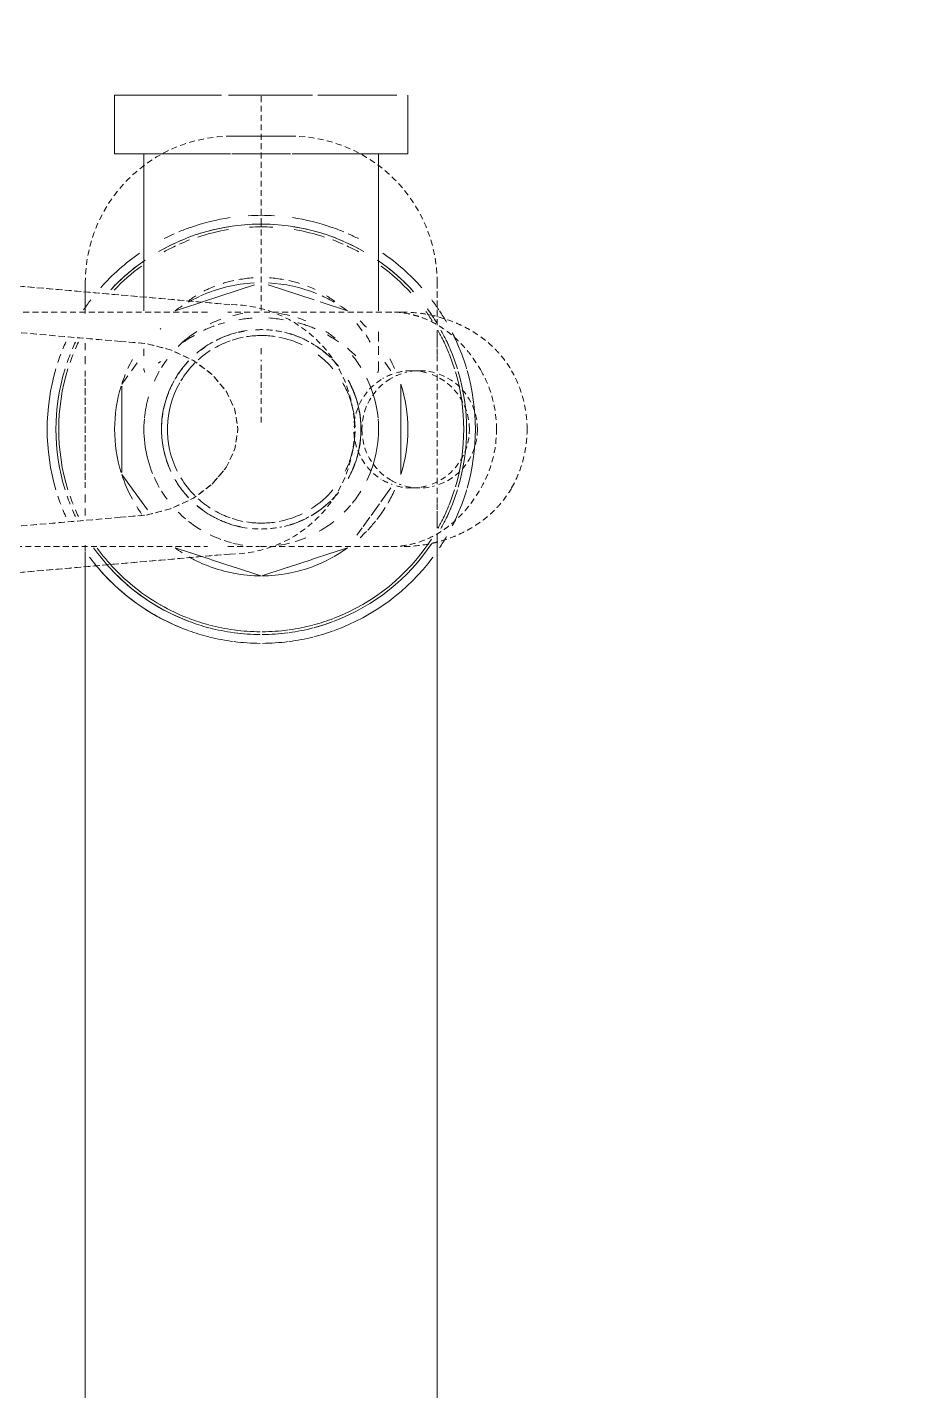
# Model space of a CAD drawing. Header units: millimetres. Extents: x -12447 to 83753, y -46415 to 46712.
# Drawn here: x 7562.1 to 7714.3, y 16303.5 to 16536.1 of the extents above; entities that cross this region are included whole.
import ezdxf
from ezdxf.xclip import XClip

# ---------------------------------------------------------------- set-up
doc = ezdxf.new("R2010")
doc.units = ezdxf.units.MM
doc.header["$XCLIPFRAME"] = 2
doc.linetypes.add('200_ШТРИХ_ш1п0_6_', pattern=[1.6, 1, -0.6])
doc.layers.add('1_Сущ. кусты', color=7, linetype='Continuous')
doc.layers.add('Сантехника', color=7, linetype='Continuous', lineweight=18)

# ---------------------------------------------------------------- blocks, each defined once
blk = doc.blocks.new('ADSK_Умывальник с 3 смесителемями - Умывальник 3-6206144-План полов 1-го этажа')
at = {"layer": 'Сантехника', "color": 253, "linetype": '200_ШТРИХ_ш1п0_6_', "true_color": 0xa3a3a3}
for p, q in [((23.44, -150), (476.56, -150)), ((523.44, -150), (525, -150)), ((550, -175), (550, -185)), ((482.22, -210), (17.78, -210)), ((525, -210), (517.78, -210))]:
    blk.add_line(p, q, dxfattribs=at)
at = {"layer": 'Сантехника', "linetype": '200_ШТРИХ_ш1п0_6_'}
for p, q in [((476.56, -150), (23.44, -150)), ((525, -150), (523.44, -150)), ((550, -185), (550, -175)), ((17.78, -210), (482.22, -210)), ((517.78, -210), (525, -210))]:
    blk.add_line(p, q, dxfattribs=at)
at = {"layer": 'Сантехника', "color": 9, "linetype": '200_ШТРИХ_ш1п0_6_', "true_color": 0xc7c7c7}
for p, q in [((476.56, -150), (480.25, -150)), ((485.33, -150), (486.51, -150)), ((487.51, -150), (488.86, -150)), ((490, -150), (510, -150)), ((511.14, -150), (512.49, -150)), ((513.49, -150), (514.67, -150)), ((519.75, -150), (523.44, -150)), ((535, -180), (557, -180)), ((484.98, -210), (483.15, -210)), ((487.28, -210), (485.04, -210)), ((490, -210), (487.4, -210)), ((509.34, -210), (490.67, -210)), ((512.6, -210), (510, -210)), ((514.96, -210), (512.72, -210)), ((516.85, -210), (515.02, -210))]:
    blk.add_line(p, q, dxfattribs=at)
at = {"layer": 'Сантехника', "color": 251, "linetype": '200_ШТРИХ_ш1п0_6_', "true_color": 0x666666}
for p, q in [((480.25, -150), (476.56, -150)), ((486.51, -150), (485.33, -150)), ((488.86, -150), (487.51, -150)), ((510, -150), (490, -150)), ((512.49, -150), (511.14, -150)), ((514.67, -150), (513.49, -150)), ((523.44, -150), (519.75, -150)), ((483.15, -210), (484.98, -210)), ((485.04, -210), (487.28, -210)), ((487.4, -210), (490, -210)), ((490.67, -210), (509.34, -210)), ((510, -210), (512.6, -210)), ((512.72, -210), (514.96, -210)), ((515.02, -210), (516.85, -210))]:
    blk.add_line(p, q, dxfattribs=at)
at = {"layer": 'Сантехника', "color": 254, "linetype": '200_ШТРИХ_ш1п0_6_', "true_color": 0xdddddd}
for p, q in [((501.14, -180), (506.67, -180)), ((507.05, -180), (509.77, -180)), ((510, -180), (511.87, -180)), ((512.84, -180), (514.22, -180))]:
    blk.add_line(p, q, dxfattribs=at)
at = {"layer": 'Сантехника', "color": 254, "linetype": '200_ШТРИХ_ш1п0_6_', "true_color": 0xeaeaea}
blk.add_line((520.26, -180), (535, -180), dxfattribs=at)
at = {"layer": 'Сантехника', "color": 253, "linetype": '200_ШТРИХ_ш1п0_6_', "true_color": 0xa3a3a3}
for centre, radius, start, end in [((525, -175), 25, 360, 90), ((500, -180), 17, 108.0616, 113.278), ((500, -180), 17, 75, 105), ((500, -180), 17, 62.8346, 71.9223), ((500, -180), 17, 120, 133.0871), ((500, -180), 17, 46.9116, 60), ((500, -180), 17, 140.7302, 145.9371), ((500, -180), 17, 34.0554, 39.2393), ((500, -180), 17, 150.6816, 161.7644), ((500, -180), 17, 18.2269, 29.3088), ((500, -180), 17, 165, 170.2821), ((500, -180), 17, 9.7114, 15), ((500, -180), 17, 174.8789, 180), ((500, -180), 17, 0, 5.1183), ((500, -180), 17, 180, 191.8653), ((500, -180), 17, 348.1317, 360), ((500, -180), 17, 196.242, 208.4737), ((500, -180), 17, 331.5326, 343.7639), ((525, -185), 25, 270, 0), ((500, -180), 17, 211.7093, 221.5239), ((500, -180), 17, 318.4819, 327.8326), ((500, -180), 17, 225, 230.8734), ((500, -180), 17, 309.1266, 315), ((500, -180), 17, 241.8489, 255), ((500, -180), 17, 255, 298.1574)]:
    blk.add_arc(centre, radius, start, end, dxfattribs=at)
at = {"layer": 'Сантехника', "linetype": '200_ШТРИХ_ш1п0_6_'}
for centre, start, end in [((525, -175), 360, 90), ((525, -185), 270, 360)]:
    blk.add_arc(centre, 25, start, end, dxfattribs=at)
at = {"layer": 'Сантехника', "color": 251, "linetype": '200_ШТРИХ_ш1п0_6_', "true_color": 0x666666}
for start, end in [(108.0616, 113.278), (75, 105), (62.8346, 71.9223), (120, 133.0871), (46.9116, 60), (241.8489, 298.1574)]:
    blk.add_arc((500, -180), 17, start, end, dxfattribs=at)
at = {"layer": 'Сантехника', "color": 9, "linetype": '200_ШТРИХ_ш1п0_6_', "true_color": 0xc7c7c7}
for start, end in [(140.7302, 145.9371), (34.0554, 39.2393), (150.6816, 161.7644), (18.2269, 29.3088), (165, 170.2821), (9.7114, 15), (174.8789, 180), (0, 5.1183), (180, 191.8653), (348.1317, 360), (196.242, 208.4737), (331.5326, 343.7639), (211.7093, 221.5239), (318.4819, 327.8326), (327.8326, 330), (225, 230.8734), (309.1266, 315)]:
    blk.add_arc((500, -180), 17, start, end, dxfattribs=at)
at = {"layer": 'Сантехника', "color": 254, "linetype": '200_ШТРИХ_ш1п0_6_', "true_color": 0xdddddd}
blk.add_arc((500, -180), 17, 327.8326, 330, dxfattribs=at)
blk = doc.blocks.new('Влж_Сифон бутылочный - Сифон для умывальника-V29-План полов 1-го этажа')
at = {"layer": 'Сантехника', "color": 253, "lineweight": 9, "true_color": 0xa3a3a3}
for p, q in [((-13.75, 19.4), (-7.73, 23.78)), ((-7.34, 23.78), (7.35, 23.78)), ((7.73, 23.78), (9.12, 22.76)), ((47, 20.97), (47, 23.78)), ((57, 20.84), (57, 23.78)), ((10, 22.12), (11.36, 21.14)), ((27.81, 20), (22.56, 20)), ((47, 19.9), (47, 18.96)), ((47, 18.91), (47, 15.15)), ((57, 7.73), (57, 19.1)), ((-21.08, 12.07), (-20.23, 14.69)), ((20.23, 14.69), (20.68, 13.31)), ((47, 14.14), (47, 7.94)), ((-21.7, 10.15), (-21.09, 12.02)), ((20.69, 13.26), (21.7, 10.15)), ((47, 7.65), (47, 5.43)), ((47, 5), (47, 0)), ((57, 0), (57, 5.56)), ((47, 0), (47, -5)), ((57, -8.76), (57, 0)), ((47, -5.43), (47, -7.65)), ((47, -7.94), (47, -14.14)), ((57, -23.1), (57, -9.63)), ((47, -15.15), (47, -19.04)), ((-16.79, -17.19), (-18.03, -16.29)), ((-14.96, -18.52), (-16.56, -17.35)), ((18.03, -16.29), (16.79, -17.19)), ((-12.68, -20.18), (-14.68, -18.72)), ((-10, -22.12), (-12.37, -20.4)), ((20.22, -20), (27.81, -20)), ((47, -19.08), (47, -19.9)), ((11.45, -21.07), (10, -22.12)), ((47, -23.78), (47, -20.97)), ((7.73, -23.78), (-7.73, -23.78))]:
    blk.add_line(p, q, dxfattribs=at)
at = {"layer": 'Сантехника', "color": 251, "lineweight": 9, "true_color": 0x666666}
for p, q in [((57, 25), (47, 25)), ((47, 18.41), (47, 25)), ((57, 6.76), (57, 25)), ((47, 20), (27.81, 20)), ((47, 5.25), (47, 18.35)), ((-22.22, 8.56), (-21.7, 10.15)), ((21.74, 10.02), (24.62, 1.16)), ((-23.55, 4.46), (-22.24, 8.5)), ((47, 0), (47, 4.83)), ((57, 0), (57, 5.56)), ((-24.98, 0.08), (-23.57, 4.4)), ((-23.57, -4.4), (-24.98, -0.08)), ((24.62, -1.16), (22.07, -9.01)), ((47, -4.83), (47, 0)), ((57, -8.76), (57, 0)), ((-22.24, -8.5), (-23.55, -4.46)), ((47, -18.52), (47, -5.25)), ((-21.09, -12.02), (-22.22, -8.56)), ((21.74, -10.02), (20.23, -14.69)), ((57, -23.1), (57, -9.63)), ((-20.23, -14.69), (-21.08, -12.07)), ((47, -25), (47, -18.58)), ((27.81, -20), (47, -20)), ((47, -25), (57, -25))]:
    blk.add_line(p, q, dxfattribs=at)
at = {"layer": 'Сантехника', "color": 9, "lineweight": 9, "true_color": 0xc7c7c7}
for p, q in [((13.73, 20), (12.53, 20)), ((22.56, 20), (20.22, 20)), ((47, 7.73), (47, 14.21)), ((47, 14.14), (47, 7.94)), ((47, 7.65), (47, 5.43)), ((47, 5.25), (47, 7.44)), ((47, 3.9), (47, 0)), ((47, 0), (47, 3.76)), ((47, 0), (47, -3.9)), ((47, -3.76), (47, 0)), ((47, -7.44), (47, -5.25)), ((47, -5.43), (47, -7.65)), ((47, -14.21), (47, -7.73)), ((47, -7.94), (47, -14.14)), ((10.36, -20), (11.55, -20)), ((12.68, -20), (14.2, -20)), ((14.97, -20), (16.62, -20))]:
    blk.add_line(p, q, dxfattribs=at)
at = {"layer": 'Сантехника', "color": 253, "lineweight": 9, "true_color": 0xa3a3a3}
for radius, start, end in [(36.5, 73.5616, 106.4384), (35, 72.8571, 107.1429), (36.5, 112.0557, 114.0955), (36.5, 108.1765, 110.5148), (35, 109.0184, 111.4037), (36.5, 69.4818, 71.8232), (35, 68.5928, 70.9812), (36.5, 65.9019, 67.9411), (35, 113.0643, 115.1432), (35, 64.8541, 66.9325), (36.5, 52.7698, 56.0533), (36.5, 126.6856, 131.0041), (35, 125.2754, 132.846), (35, 132.846, 159.2023), (36.5, 131.0041, 150), (35, 34.4596, 47.154), (36.5, 34.6327, 48.5757), (34.53, 133.4523, 150), (34.53, 36.2731, 46.5477), (36.5, 151.8585, 160.0432), (34.53, 150.2554, 158.9255), (35, 0, 30), (36.5, 23.9701, 26.9715), (16, 60.3487, 116.5004), (16, 60.3487, 116.5004), (36.5, 19.3296, 22.6507), (36.5, 160.2398, 165.7894), (35, 159.3929, 165.1995), (34.53, 159.1141, 165.0053), (16, 121.1091, 135), (16, 121.1091, 135), (16, 45, 58.8797), (16, 45, 58.8797), (36.5, 8.3734, 19.2958), (25, 155.1316, 159.0394), (25, 2.8302, 24.5465), (36.5, 166.0274, 172.4962), (35, 165.4286, 172.197), (34.53, 165.2315, 172.0986), (25, 159.1761, 169.068), (25, 169.2207, 179.8157), (36.5, 172.7672, 179.6985), (35, 172.4573, 179.7097), (34.53, 172.3552, 179.7135), (35, 330, 0), (36.5, 360, 3.5072), (36.5, 356.4928, 360), (36.5, 180.3015, 187.2328), (35, 180.2903, 187.5427), (34.53, 180.2865, 187.6448), (25, 180.1843, 190.7793), (25, 337.9297, 357.1698), (36.5, 187.5038, 193.9726), (35, 187.803, 194.5714), (34.53, 187.9014, 194.7685), (25, 190.932, 200.8239), (36.5, 340.7042, 351.6266), (36.5, 194.2106, 199.7602), (35, 194.8005, 200.6071), (34.53, 194.9947, 200.8859), (25, 200.9606, 209.4495), (25, 330.2247, 335.4535), (36.5, 199.9568, 233.3144), (35, 200.7977, 236.2162), (34.53, 201.0745, 237.1714), (25, 209.7753, 216), (25, 324, 327.5213), (36.5, 337.3493, 340.6704), (36.5, 333.0285, 336.0299), (34.53, 312.3468, 323.7269), (35, 312.1183, 325.5404), (36.5, 311.4243, 325.3673), (35, 301.2117, 306.0009), (34.53, 302.371, 305.5963), (36.5, 303.9467, 307.2302), (36.5, 236.3849, 240), (35, 241.0975, 244.2364), (35, 244.3208, 248.188), (35, 248.3307, 252.8571), (35, 287.1429, 291.6701), (35, 291.813, 295.6796), (35, 295.764, 298.9027), (36.5, 300, 303.6151), (36.5, 243.1785, 245.2808), (36.5, 245.3162, 249.0751), (36.5, 249.1617, 253.5616), (35, 253.6252, 286.3755), (36.5, 286.4384, 290.8391), (36.5, 290.9258, 294.6841), (36.5, 294.7195, 296.8215), (36.5, 254.0839, 285.9165)]:
    blk.add_arc((0, 0), radius, start, end, dxfattribs=at)
at = {"layer": 'Сантехника', "color": 9, "lineweight": 9, "true_color": 0xc7c7c7}
for radius, start, end in [(36.5, 73.5616, 106.4384), (35, 72.8571, 107.1429), (36.5, 112.0557, 114.0955), (36.5, 108.1765, 110.5148), (35, 109.0184, 111.4037), (34.53, 109.2955, 111.6963), (34.53, 72.6252, 107.3748), (36.5, 69.4818, 71.8232), (35, 68.5928, 70.9812), (34.53, 68.3002, 70.7041), (36.5, 65.9019, 67.9411), (35, 113.0643, 115.1432), (34.53, 113.3963, 115.4881), (35, 64.8541, 66.9325), (34.53, 64.5092, 66.6005), (36.5, 52.7698, 56.0533), (36.5, 126.6856, 131.0041), (35, 125.2754, 132.846), (34.53, 125.9029, 133.4523), (35, 132.846, 150), (35, 37.4296, 47.154), (25, 108, 118.4638), (25, 72.8818, 107.1103), (25, 67.9709, 72), (25, 121.8323, 125.3434), (25, 61.5354, 65.4492), (20, 84.8768, 112.1285), (20, 73.8384, 84.3812), (35, 150.6524, 159.2023), (36.5, 150, 151.8585), (34.53, 150, 150.2554), (20, 121.8198, 126.5994), (20, 114.3252, 119.6513), (17.02, 60.9104, 114.9142), (20, 60.3487, 65.6651), (20, 53.3997, 58.1802), (34.53, 25.097, 28.6944), (36.5, 23.9701, 26.9715), (25, 144, 147.4115), (17.02, 121.5327, 133.2846), (17.02, 46.7143, 58.4673), (25, 32.5989, 36), (34.53, 20.7259, 23.8542), (36.5, 19.3296, 22.6507), (35, 159.3929, 165.1995), (25, 150.5505, 155.1316), (25, 24.8684, 29.7753), (36.5, 8.3734, 19.2958), (16, 137.8936, 147.0975), (16, 137.8936, 147.0975), (16, 32.8879, 42.1033), (16, 32.8879, 42.1033), (34.53, 9.3157, 18.1989), (35, 165.4286, 172.197), (16, 150.3487, 160.741), (16, 150.3487, 160.741), (16, 19.2422, 29.6513), (16, 19.2422, 29.6513), (16, 161.854, 168.7809), (16, 161.854, 168.7809), (16, 11.2099, 18.134), (16, 11.2099, 18.134), (35, 172.5704, 179.7097), (16, 171.0276, 180), (16, 171.0276, 180), (16, 360, 8.9671), (16, 360, 8.9671), (16, 180, 188.4979), (16, 180, 188.4979), (16, 351.4972, 360), (16, 351.4972, 360), (34.53, 360, 3.2884), (34.53, 356.7116, 360), (36.5, 360, 3.5072), (36.5, 356.4928, 360), (35, 180.2903, 187.4296), (16, 190.9075, 205.8051), (16, 190.9075, 205.8051), (16, 334.1893, 349.1003), (16, 334.1893, 349.1003), (35, 187.803, 194.5714), (34.53, 341.8011, 350.6843), (36.5, 340.7042, 351.6266), (35, 195, 200.6071), (16, 212.3097, 229.7335), (16, 212.3097, 229.7335), (20, 209.6513, 218.25), (16, 310.2649, 322.5635), (16, 310.2649, 322.5635), (20, 320.9775, 326.6881), (35, 200.7977, 236.2162), (16, 291.2968, 299.6513), (16, 291.2968, 299.6513), (34.53, 336.1458, 339.2741), (36.5, 337.3493, 340.6704), (20, 225, 229.4578), (20, 231.0682, 238.1802), (16, 243.4996, 248.7014), (16, 243.4996, 248.7014), (16, 249.5802, 268.6472), (16, 249.5802, 268.6472), (16, 271.3528, 290.4182), (16, 271.3528, 290.4182), (20, 301.8198, 308.9332), (34.53, 331.3056, 334.903), (36.5, 333.0285, 336.0299), (25, 222.3354, 225.8863), (25, 226.5444, 231.1755), (20, 244.0817, 275.1232), (17.02, 258.75, 281.25), (20, 275.6188, 295.9234), (25, 314.1146, 317.6652), (25, 231.9718, 237.7289), (25, 239.8226, 245.4492), (25, 294.5508, 298.7316), (35, 312.1183, 322.5704), (25, 252, 288), (34.53, 240.7247, 243.8926), (34.53, 296.1078, 299.2755), (35, 301.2117, 306.0009), (35, 241.0975, 244.2364), (35, 244.3208, 248.188), (34.53, 243.9932, 247.896), (35, 248.3307, 252.8571), (34.53, 248.0572, 252.6252), (34.53, 287.3748, 291.9437), (35, 287.1429, 291.6701), (34.53, 292.105, 296.0073), (35, 291.813, 295.6796), (35, 295.764, 298.9027), (36.5, 243.1785, 245.2808), (36.5, 245.3162, 249.0751), (36.5, 249.1617, 253.5616), (35, 253.6252, 286.3755), (34.53, 253.4742, 286.5265), (36.5, 286.4384, 290.8391), (36.5, 290.9258, 294.6841), (36.5, 294.7195, 296.8215), (36.5, 254.0839, 285.9165)]:
    blk.add_arc((0, 0), radius, start, end, dxfattribs=at)
at = {"layer": 'Сантехника', "color": 254, "lineweight": 9, "true_color": 0xdddddd}
for radius, start, end in [(35, 72.8571, 107.1429), (35, 109.0184, 111.4037), (35, 68.5928, 70.9812), (35, 113.0643, 115.1432), (35, 64.8541, 66.9325), (35, 125.2754, 132.846), (20, 84.8768, 112.1285), (20, 73.8384, 84.3812), (35, 150, 150.6524), (20, 121.8198, 126.5994), (20, 114.3252, 119.6513), (20, 60.3487, 65.6651), (20, 53.3997, 58.1802), (35, 24.8179, 28.2677), (20, 135, 139.8579), (20, 33.3119, 45), (35, 20.3801, 23.5561), (20, 141.75, 148.9142), (17.02, 139.7865, 150.3487), (17.02, 29.6513, 40.1993), (35, 15, 17.9629), (20, 154.1479, 159.7706), (17.02, 153.1671, 166.0953), (17.02, 13.8925, 26.8209), (20, 20.2275, 25.8473), (35, 9.0823, 14.7387), (20, 165.9995, 170.8994), (20, 161.6106, 165.3506), (20, 9.099, 14.0996), (17.02, 166.5327, 171.9307), (17.02, 8.0611, 13.4673), (35, 360, 3.3426), (35, 356.6574, 360), (20, 188.4945, 194.0005), (17.02, 193.4673, 208.2271), (17.02, 331.7694, 346.5327), (20, 345.9004, 351.5067), (20, 196.776, 202.2603), (20, 337.7397, 341.894), (35, 342.0371, 350.9177), (17.02, 210.0231, 223.8856), (20, 209.6513, 218.25), (17.02, 316.1179, 326.3127), (20, 320.9775, 326.6881), (17.02, 225.5256, 230.7911), (17.02, 309.2084, 314.4744), (35, 336.4439, 339.6199), (20, 225, 229.4578), (20, 231.0682, 238.1802), (17.02, 240.4977, 249.5745), (17.02, 249.8245, 255.2475), (17.02, 284.7525, 290.1751), (17.02, 290.425, 299.5091), (20, 301.8198, 308.9332), (35, 331.7323, 335.1821), (20, 244.0817, 275.1232), (20, 275.6188, 295.9234), (35, 241.0975, 244.2364), (35, 244.3208, 247.4296), (35, 248.3307, 252.8571), (35, 287.1429, 291.6701), (35, 292.5704, 295.6796), (35, 295.764, 298.9027), (35, 253.6252, 286.3755)]:
    blk.add_arc((0, 0), radius, start, end, dxfattribs=at)
at = {"layer": 'Сантехника', "color": 251, "lineweight": 9, "true_color": 0x666666}
for radius, start, end in [(36.5, 131.0041, 160.0432), (35, 132.846, 159.2023), (35, 34.4596, 47.154), (36.5, 34.6327, 48.5757), (35, 360, 30), (36.5, 160.2398, 165.7894), (35, 159.3929, 165.1995), (36.5, 166.0274, 172.4962), (35, 165.4286, 172.197), (36.5, 172.7672, 179.6985), (35, 172.4573, 179.7097), (35, 330, 360), (36.5, 180.3015, 187.2328), (35, 180.2903, 187.5427), (36.5, 187.5038, 193.9726), (35, 187.803, 194.5714), (36.5, 194.2106, 199.7602), (35, 194.8005, 200.6071), (36.5, 199.9568, 233.3144), (35, 200.7977, 236.2162), (35, 312.1183, 325.5404), (36.5, 311.4243, 325.3673), (35, 301.2117, 306.0009), (36.5, 303.9467, 307.2302), (36.5, 236.3849, 240), (36.5, 300, 303.6151)]:
    blk.add_arc((0, 0), radius, start, end, dxfattribs=at)
at = {"layer": 'Сантехника', "color": 254, "lineweight": 9, "true_color": 0xeaeaea}
for start, end in [(135, 139.8579), (33.3119, 45), (141.75, 148.9142), (154.1479, 159.7706), (20.2275, 25.8473), (165.9995, 170.8994), (161.6106, 165.3506), (9.099, 14.0996), (188.4945, 194.0005), (345.9004, 351.5067), (196.776, 202.2603), (337.7397, 341.894)]:
    blk.add_arc((0, 0), 20, start, end, dxfattribs=at)
at = {"layer": 'Сантехника', "color": 9, "lineweight": 9, "true_color": 0xc7c7c7}
for points, knots in [([(10.36, 20), (10.25, 20), (9.93, 19.98), (9.74, 19.91), (9.68, 19.83)], [0.51500496, 0.51500496, 0.51500496, 0.51500496, 0.52777778, 0.55555556, 0.55555556, 0.55555556, 0.55555556]), ([(11.31, 17.53), (11.34, 17.49), (11.39, 17.42), (11.48, 17.31), (11.55, 17.23), (11.58, 17.19)], [0.66666667, 0.66666667, 0.66666667, 0.66666667, 0.67013889, 0.67361111, 0.67740269, 0.67740269, 0.67740269, 0.67740269]), ([(22.78, 11.14), (22.61, 11.4), (22.34, 11.81), (22.07, 12.21), (21.96, 12.35)], [0.17914616, 0.17914616, 0.17914616, 0.17914616, 0.19444444, 0.20372396, 0.20372396, 0.20372396, 0.20372396]), ([(24.43, 7.9), (24.29, 8.27), (24.01, 8.91), (23.7, 9.53), (23.56, 9.8)], [0.12038913, 0.12038913, 0.12038913, 0.12038913, 0.13888889, 0.15364618, 0.15364618, 0.15364618, 0.15364618]), ([(25.37, 4.69), (25.3, 5.01), (25.15, 5.62), (24.99, 6.23), (24.9, 6.52)], [0.06886269, 0.06886269, 0.06886269, 0.06886269, 0.08333333, 0.09752758, 0.09752758, 0.09752758, 0.09752758]), ([(18.19, -6.21), (18.16, -6.31), (18.06, -6.7), (17.95, -7.08), (17.86, -7.36)], [0.09259967, 0.09259967, 0.09259967, 0.09259967, 0.09722222, 0.11111111, 0.11111111, 0.11111111, 0.11111111]), ([(24.9, -6.52), (24.99, -6.23), (25.15, -5.62), (25.3, -5.01), (25.37, -4.69)], [0.90247242, 0.90247242, 0.90247242, 0.90247242, 0.91666667, 0.93113731, 0.93113731, 0.93113731, 0.93113731]), ([(17.86, -7.36), (17.77, -7.64), (17.58, -8.2), (17.34, -8.8), (17.2, -9.12), (17.18, -9.17)], [0.11111111, 0.11111111, 0.11111111, 0.11111111, 0.125, 0.13888889, 0.14181608, 0.14181608, 0.14181608, 0.14181608]), ([(23.87, -9.18), (23.91, -9.11), (24.1, -8.7), (24.29, -8.27), (24.43, -7.9)], [0.85743364, 0.85743364, 0.85743364, 0.85743364, 0.86111111, 0.87961087, 0.87961087, 0.87961087, 0.87961087]), ([(16.09, -11.3), (15.95, -11.53), (15.68, -11.99), (15.34, -12.55), (15.09, -12.95), (14.97, -13.13), (14.93, -13.2)], [0.18100444, 0.18100444, 0.18100444, 0.18100444, 0.19444444, 0.20833333, 0.21527778, 0.2195806, 0.2195806, 0.2195806, 0.2195806]), ([(21.81, -12.57), (21.96, -12.35), (22.29, -11.89), (22.61, -11.4), (22.78, -11.14)], [0.79166667, 0.79166667, 0.79166667, 0.79166667, 0.80555556, 0.82085384, 0.82085384, 0.82085384, 0.82085384]), ([(13.82, -14.71), (13.55, -15.03), (13.1, -15.52), (12.68, -15.97), (12.52, -16.14)], [0.25423014, 0.25423014, 0.25423014, 0.25423014, 0.27777778, 0.29166667, 0.29166667, 0.29166667, 0.29166667]), ([(9.68, -19.83), (9.74, -19.91), (9.93, -19.98), (10.25, -20), (10.36, -20)], [0.44444444, 0.44444444, 0.44444444, 0.44444444, 0.47222222, 0.48499504, 0.48499504, 0.48499504, 0.48499504])]:
    blk.add_open_spline(points, degree=3, knots=knots, dxfattribs=at)
at = {"layer": 'Сантехника', "color": 7, "lineweight": 9, "true_color": 0xf2f2f2}
blk.add_open_spline([(17.19, 17.14), (17.15, 17.18), (17.11, 17.21), (17.06, 17.24)], degree=3, dxfattribs=at)
at = {"layer": 'Сантехника', "color": 254, "lineweight": 9, "true_color": 0xdddddd}
for points, knots in [([(14.85, 13.32), (14.92, 13.21), (15.06, 13), (15.34, 12.55), (15.66, 12.02), (15.92, 11.59), (16.03, 11.39)], [0.77777778, 0.77777778, 0.77777778, 0.77777778, 0.78472222, 0.79166667, 0.80555556, 0.81722618, 0.81722618, 0.81722618, 0.81722618]), ([(16.86, 9.84), (17, 9.57), (17.25, 9.03), (17.5, 8.41), (17.62, 8.08), (17.64, 8.02)], [0.84628236, 0.84628236, 0.84628236, 0.84628236, 0.86111111, 0.875, 0.87791757, 0.87791757, 0.87791757, 0.87791757]), ([(17.86, 7.36), (17.95, 7.08), (18.06, 6.71), (18.16, 6.34), (18.18, 6.26)], [0.88888889, 0.88888889, 0.88888889, 0.88888889, 0.90277778, 0.90665948, 0.90665948, 0.90665948, 0.90665948]), ([(14.88, -18.54), (15.23, -18.37), (15.65, -18.14), (16.06, -17.9), (16.12, -17.86)], [0.61366787, 0.61366787, 0.61366787, 0.61366787, 0.63888889, 0.64331345, 0.64331345, 0.64331345, 0.64331345])]:
    blk.add_open_spline(points, degree=3, knots=knots, dxfattribs=at)
at = {"layer": 'Сантехника', "color": 254, "lineweight": 9, "true_color": 0xeaeaea}
for points in [[(18.69, 3.81), (18.82, 3.07), (18.91, 2.32), (18.98, 1.55)], [(19, -1.31), (18.93, -2.15), (18.83, -2.99), (18.69, -3.81)]]:
    blk.add_open_spline(points, degree=3, dxfattribs=at)
at = {"layer": 'Сантехника', "color": 9, "lineweight": 9, "true_color": 0xc7c7c7}
for points in [[(25.86, 1.4), (25.79, 2.22), (25.68, 3.03), (25.54, 3.82)], [(25.54, -3.82), (25.68, -3.03), (25.79, -2.22), (25.86, -1.4)]]:
    blk.add_open_spline(points, degree=3, dxfattribs=at)
blk = doc.blocks.new('Влж_Смеситель - Смеситель для умывальника-V30-План полов 1-го этажа')
at = {"layer": 'Сантехника', "linetype": '200_ШТРИХ_ш1п0_6_'}
for p, q in [((-30, 0), (-21.28, -99.62)), ((21.28, -99.62), (30, 0)), ((-15, -80.98), (-17.59, -51.37)), ((17.58, -51.37), (14.99, -80.98)), ((-20, -106.48), (-20, -127.16)), ((20, -127.16), (20, -106.48)), ((-20, -127.16), (-20, -128.89)), ((20, -128.89), (20, -127.16))]:
    blk.add_line(p, q, dxfattribs=at)
at = {"layer": 'Сантехника', "color": 251, "linetype": '200_ШТРИХ_ш1п0_6_', "true_color": 0x666666}
for p, q in [((-21.28, -99.62), (-30, 0)), ((30, 0), (21.28, -99.62)), ((-20, -35.99), (-20, -95.81)), ((20, -95.81), (20, -35.97)), ((-17.59, -51.37), (-15, -80.98)), ((14.99, -80.98), (17.58, -51.37)), ((-15, -80.98), (-14.62, -85.44)), ((-9.35, -96.64), (-6.51, -99.03)), ((-20, -99.3), (-20, -104.7)), ((20, -104.71), (20, -99.3)), ((-20, -104.89), (-20, -106.48)), ((20, -106.48), (20, -104.89))]:
    blk.add_line(p, q, dxfattribs=at)
at = {"layer": 'Сантехника', "color": 253, "linetype": '200_ШТРИХ_ш1п0_6_', "true_color": 0xa3a3a3}
for p, q in [((-10, -130.63), (-10, -132.01)), ((10, -132.01), (10, -130.63))]:
    blk.add_line(p, q, dxfattribs=at)
at = {"layer": 'Сантехника', "linetype": '200_ШТРИХ_ш1п0_6_', "flags": 128}
blk.add_lwpolyline([(14.99, -80.98), (14.62, -85.44), (13.51, -89.67), (11.72, -93.47), (9.35, -96.64), (6.5, -99.03), (3.33, -100.51), (0, -101.02), (-3.34, -100.51), (-6.51, -99.03), (-9.35, -96.64), (-11.73, -93.47), (-13.51, -89.67), (-14.62, -85.44), (-15, -80.98)], dxfattribs=at)
at = {"layer": 'Сантехника', "color": 251, "linetype": '200_ШТРИХ_ш1п0_6_', "true_color": 0x666666, "flags": 128}
for points in [[(13.51, -89.67), (14.62, -85.44), (14.99, -80.98)], [(-14.62, -85.44), (-13.51, -89.67), (-11.73, -93.47), (-9.35, -96.64)], [(-6.51, -99.03), (-3.34, -100.51), (0, -101.02), (3.33, -100.51), (6.5, -99.03), (9.35, -96.64), (11.72, -93.47), (13.51, -89.67)]]:
    blk.add_lwpolyline(points, dxfattribs=at)
at = {"layer": 'Сантехника', "linetype": '200_ШТРИХ_ш1п0_6_'}
blk.add_arc((0, -99.62), 21.28, 180, 360, dxfattribs=at)
at = {"layer": 'Сантехника', "color": 251, "linetype": '200_ШТРИХ_ш1п0_6_', "true_color": 0x666666}
blk.add_arc((0, -99.62), 21.28, 180, 0, dxfattribs=at)
for centre, major_axis, start_param, end_param in [((0, -130.63), (10, 0), 1.618117, 2.589717), ((0, -130.63), (10, 0), 0.551626, 1.523476), ((0, -132.01), (10, 0), 1.570796, 2.612473), ((0, -132.01), (10, 0), 0.528893, 1.570796), ((0, -132.01), (10, 0), 2.617994, 2.814359), ((0, -130.63), (10, 0), 2.617994, 2.796927), ((0, -130.63), (10, 0), 0.344422, 0.523599), ((0, -132.01), (10, 0), 0.327015, 0.523599), ((0, -132.01), (10, 0), 2.879793, 3.403392), ((0, -130.63), (10, 0), 2.879793, 3.141593), ((0, -130.63), (10, 0), 0, 0.261799), ((0, -132.01), (10, 0), 6.021386, 6.544985), ((0, -130.63), (10, 0), 3.141593, 3.403392), ((0, -130.63), (10, 0), 6.021386, 6.283185), ((0, -130.63), (10, 0), 3.508602, 4.712389), ((0, -130.63), (-10, 0), 1.570796, 2.774726), ((0, -132.01), (10, 0), 3.482132, 4.712389), ((0, -132.01), (10, 0), 4.712389, 5.942769)]:
    blk.add_ellipse(centre, major_axis=major_axis, ratio=0.984808, start_param=start_param, end_param=end_param, dxfattribs=at)
at = {"layer": 'Сантехника', "linetype": '200_ШТРИХ_ш1п0_6_'}
for centre, major_axis, start_param, end_param in [((0, -125.42), (20, 0), 4.18879, 4.712389), ((0, -125.42), (-20, 0), 1.570796, 2.094395), ((0, -130.63), (20, 0), 4.18879, 4.712389), ((0, -130.63), (20, 0), 4.712389, 5.235988)]:
    blk.add_ellipse(centre, major_axis=major_axis, ratio=0.984808, start_param=start_param, end_param=end_param, dxfattribs=at)
for points, knots in [([(-20, -127.16), (-20, -127.95), (-19.87, -129.52), (-19.31, -131.88), (-18.5, -133.81), (-17.65, -135.34), (-16.9, -136.46), (-16.18, -137.38), (-15.55, -138.11), (-15.05, -138.64), (-14.52, -139.16), (-13.77, -139.85), (-12.35, -141.01), (-10.97, -141.91), (-10, -142.48)], [0, 0, 0, 0, 0.142857, 0.285714, 0.428571, 0.5, 0.571429, 0.642857, 0.678571, 0.714286, 0.75, 0.785714, 0.857143, 1, 1, 1, 1]), ([(10, -142.48), (10.97, -141.91), (12.36, -141.01), (13.77, -139.85), (14.52, -139.16), (15.05, -138.64), (15.55, -138.11), (16.18, -137.38), (16.9, -136.46), (17.65, -135.34), (18.39, -134), (18.95, -132.75), (19.34, -131.58), (19.82, -129.82), (20, -128.34), (20, -127.16)], [0, 0, 0, 0, 0.142857, 0.214286, 0.25, 0.285714, 0.321429, 0.357143, 0.428571, 0.5, 0.571429, 0.678571, 0.732143, 0.785714, 1, 1, 1, 1]), ([(-10, -147.69), (-10.97, -147.12), (-12.35, -146.15), (-13.77, -144.81), (-14.52, -144), (-15.05, -143.37), (-15.55, -142.73), (-16.18, -141.85), (-16.9, -140.72), (-17.65, -139.32), (-18.39, -137.65), (-18.95, -136.05), (-19.34, -134.57), (-19.82, -132.31), (-20, -130.42), (-20, -128.89)], [0, 0, 0, 0, 0.142857, 0.214286, 0.25, 0.285714, 0.321429, 0.357143, 0.428571, 0.5, 0.571429, 0.678571, 0.732143, 0.785714, 1, 1, 1, 1]), ([(20, -128.89), (20, -129.91), (19.87, -131.93), (19.31, -134.95), (18.5, -137.41), (17.65, -139.32), (16.9, -140.72), (16.18, -141.85), (15.55, -142.73), (15.05, -143.37), (14.52, -144), (13.77, -144.81), (12.35, -146.15), (10.97, -147.12), (10, -147.69)], [0, 0, 0, 0, 0.142857, 0.285714, 0.428571, 0.5, 0.571429, 0.642857, 0.678571, 0.714286, 0.75, 0.785714, 0.857143, 1, 1, 1, 1])]:
    blk.add_open_spline(points, degree=3, knots=knots, dxfattribs=at)
blk = doc.blocks.new('5')
at = {"layer": '1_Сущ. кусты', "true_color": 0xdddddd, "transparency": 33554661}
h = blk.add_hatch(color=254, dxfattribs=at)
h.dxf.hatch_style = 1
h.paths.add_polyline_path([(-13797.51, 41236.52), (-13797.51, 41836.52), (-14943.03, 41836.52), (-14943.03, 41236.52)])
h.paths.add_polyline_path([(-14943.03, 41236.52), (-14943.03, 41836.52), (-16088.55, 41836.52), (-16088.55, 41236.52)])
h.paths.add_polyline_path([(-14345.53, 40636.52), (-14345.53, 41236.52), (-15491.05, 41236.52), (-15491.05, 40636.52)])
h.paths.add_polyline_path([(-15491.05, 40636.52), (-15491.05, 41236.52), (-16636.57, 41236.52), (-16636.57, 40636.52)])
h.paths.add_polyline_path([(-14893.55, 40036.52), (-14893.55, 40636.52), (-16039.07, 40636.52), (-16039.07, 40036.52)])
h.paths.add_polyline_path([(-15441.57, 39436.52), (-15441.57, 40036.52), (-16587.09, 40036.52), (-16587.09, 39436.52)])
h.paths.add_polyline_path([(-13748.03, 40036.52), (-13748.03, 40636.52), (-14893.55, 40636.52), (-14893.55, 40036.52)])
h.paths.add_polyline_path([(-13150.53, 39436.52), (-13150.53, 40036.52), (-14296.05, 40036.52), (-14296.05, 39436.52)])
h.paths.add_polyline_path([(-14296.05, 39436.52), (-14296.05, 40036.52), (-15441.57, 40036.52), (-15441.57, 39436.52)])
h.paths.add_polyline_path([(-13698.55, 38836.52), (-13698.55, 39436.52), (-14844.07, 39436.52), (-14844.07, 38836.52)])
h.paths.add_polyline_path([(-14844.07, 38836.52), (-14844.07, 39436.52), (-15989.59, 39436.52), (-15989.59, 38836.52)])
h.paths.add_polyline_path([(-14246.57, 38236.52), (-14246.57, 38836.52), (-15392.09, 38836.52), (-15392.09, 38236.52)])
h.paths.add_polyline_path([(-15392.09, 38236.52), (-15392.09, 38836.52), (-16537.61, 38836.52), (-16537.61, 38236.52)])
h.paths.add_polyline_path([(-14794.59, 37636.52), (-14794.59, 38236.52), (-15940.11, 38236.52), (-15940.11, 37636.52)])
h.paths.add_polyline_path([(-13649.07, 37636.52), (-13649.07, 38236.52), (-14794.59, 38236.52), (-14794.59, 37636.52)])
h.paths.add_polyline_path([(-12652, 41236.52), (-12652, 41836.52), (-13797.51, 41836.52), (-13797.51, 41236.52)])
h.paths.add_polyline_path([(-12054.5, 40636.52), (-12054.5, 41236.52), (-13200.01, 41236.52), (-13200.01, 40636.52)])
h.paths.add_polyline_path([(-13200.01, 40636.52), (-13200.01, 41236.52), (-14345.53, 41236.52), (-14345.53, 40636.52)])
h.paths.add_polyline_path([(-12602.51, 40036.52), (-12602.51, 40636.52), (-13748.03, 40636.52), (-13748.03, 40036.52)])
h.paths.add_polyline_path([(-12005.01, 39436.52), (-12005.01, 40036.52), (-13150.53, 40036.52), (-13150.53, 39436.52)])
h.paths.add_polyline_path([(-12553.03, 38836.52), (-12553.03, 39436.52), (-13698.55, 39436.52), (-13698.55, 38836.52)])
h.paths.add_polyline_path([(-11955.53, 38236.52), (-11955.53, 38836.52), (-13101.05, 38836.52), (-13101.05, 38236.52)])
h.paths.add_polyline_path([(-13101.05, 38236.52), (-13101.05, 38836.52), (-14246.57, 38836.52), (-14246.57, 38236.52)])
h.paths.add_polyline_path([(-12503.55, 37636.52), (-12503.55, 38236.52), (-13649.07, 38236.52), (-13649.07, 37636.52)])
h.paths.add_polyline_path([(-19525.11, 41236.52), (-19525.11, 41836.52), (-20670.63, 41836.52), (-20670.63, 41236.52)])
h.paths.add_polyline_path([(-20670.63, 41236.52), (-20670.63, 41836.52), (-21816.15, 41836.52), (-21816.15, 41236.52)])
h.paths.add_polyline_path([(-20073.13, 40636.52), (-20073.13, 41236.52), (-21218.65, 41236.52), (-21218.65, 40636.52)])
h.paths.add_polyline_path([(-21218.65, 40636.52), (-21218.65, 41236.52), (-22364.16, 41236.52), (-22364.16, 40636.52)])
h.paths.add_polyline_path([(-20621.15, 40036.52), (-20621.15, 40636.52), (-21766.66, 40636.52), (-21766.66, 40036.52)])
h.paths.add_polyline_path([(-21169.16, 39436.52), (-21169.16, 40036.52), (-22314.68, 40036.52), (-22314.68, 39436.52)])
h.paths.add_polyline_path([(-19475.63, 40036.52), (-19475.63, 40636.52), (-20621.15, 40636.52), (-20621.15, 40036.52)])
h.paths.add_polyline_path([(-18878.13, 39436.52), (-18878.13, 40036.52), (-20023.65, 40036.52), (-20023.65, 39436.52)])
h.paths.add_polyline_path([(-20023.65, 39436.52), (-20023.65, 40036.52), (-21169.16, 40036.52), (-21169.16, 39436.52)])
h.paths.add_polyline_path([(-19426.15, 38836.52), (-19426.15, 39436.52), (-20571.66, 39436.52), (-20571.66, 38836.52)])
h.paths.add_polyline_path([(-20571.66, 38836.52), (-20571.66, 39436.52), (-21717.18, 39436.52), (-21717.18, 38836.52)])
h.paths.add_polyline_path([(-19974.16, 38236.52), (-19974.16, 38836.52), (-21119.68, 38836.52), (-21119.68, 38236.52)])
h.paths.add_polyline_path([(-21119.68, 38236.52), (-21119.68, 38836.52), (-22265.2, 38836.52), (-22265.2, 38236.52)])
h.paths.add_polyline_path([(-20522.18, 37636.52), (-20522.18, 38236.52), (-21667.7, 38236.52), (-21667.7, 37636.52)])
h.paths.add_polyline_path([(-19376.66, 37636.52), (-19376.66, 38236.52), (-20522.18, 38236.52), (-20522.18, 37636.52)])
h.paths.add_polyline_path([(-17234.07, 41236.52), (-17234.07, 41836.52), (-18379.59, 41836.52), (-18379.59, 41236.52)])
h.paths.add_polyline_path([(-18379.59, 41236.52), (-18379.59, 41836.52), (-19525.11, 41836.52), (-19525.11, 41236.52)])
h.paths.add_polyline_path([(-17782.09, 40636.52), (-17782.09, 41236.52), (-18927.61, 41236.52), (-18927.61, 40636.52)])
h.paths.add_polyline_path([(-18927.61, 40636.52), (-18927.61, 41236.52), (-20073.13, 41236.52), (-20073.13, 40636.52)])
h.paths.add_polyline_path([(-18330.11, 40036.52), (-18330.11, 40636.52), (-19475.63, 40636.52), (-19475.63, 40036.52)])
h.paths.add_polyline_path([(-16088.55, 41236.52), (-16088.55, 41836.52), (-17234.07, 41836.52), (-17234.07, 41236.52)])
h.paths.add_polyline_path([(-16636.57, 40636.52), (-16636.57, 41236.52), (-17782.09, 41236.52), (-17782.09, 40636.52)])
h.paths.add_polyline_path([(-16039.07, 40036.52), (-16039.07, 40636.52), (-17184.59, 40636.52), (-17184.59, 40036.52)])
h.paths.add_polyline_path([(-17184.59, 40036.52), (-17184.59, 40636.52), (-18330.11, 40636.52), (-18330.11, 40036.52)])
h.paths.add_polyline_path([(-16587.09, 39436.52), (-16587.09, 40036.52), (-17732.61, 40036.52), (-17732.61, 39436.52)])
h.paths.add_polyline_path([(-17732.61, 39436.52), (-17732.61, 40036.52), (-18878.13, 40036.52), (-18878.13, 39436.52)])
h.paths.add_polyline_path([(-17135.11, 38836.52), (-17135.11, 39436.52), (-18280.63, 39436.52), (-18280.63, 38836.52)])
h.paths.add_polyline_path([(-18280.63, 38836.52), (-18280.63, 39436.52), (-19426.15, 39436.52), (-19426.15, 38836.52)])
h.paths.add_polyline_path([(-17683.13, 38236.52), (-17683.13, 38836.52), (-18828.65, 38836.52), (-18828.65, 38236.52)])
h.paths.add_polyline_path([(-18828.65, 38236.52), (-18828.65, 38836.52), (-19974.16, 38836.52), (-19974.16, 38236.52)])
h.paths.add_polyline_path([(-18231.15, 37636.52), (-18231.15, 38236.52), (-19376.66, 38236.52), (-19376.66, 37636.52)])
h.paths.add_polyline_path([(-15989.59, 38836.52), (-15989.59, 39436.52), (-17135.11, 39436.52), (-17135.11, 38836.52)])
h.paths.add_polyline_path([(-16537.61, 38236.52), (-16537.61, 38836.52), (-17683.13, 38836.52), (-17683.13, 38236.52)])
h.paths.add_polyline_path([(-15940.11, 37636.52), (-15940.11, 38236.52), (-17085.63, 38236.52), (-17085.63, 37636.52)])
h.paths.add_polyline_path([(-17085.63, 37636.52), (-17085.63, 38236.52), (-18231.15, 38236.52), (-18231.15, 37636.52)])
h.paths.add_polyline_path([(-23559.16, 41836.52), (-23559.16, 42436.52), (-24704.68, 42436.52), (-24704.68, 41836.52)])
h.paths.add_polyline_path([(-24704.68, 41836.52), (-24704.68, 42436.52), (-25850.2, 42436.52), (-25850.2, 41836.52)])
h.paths.add_polyline_path([(-24107.18, 41236.52), (-24107.18, 41836.52), (-25252.7, 41836.52), (-25252.7, 41236.52)])
h.paths.add_polyline_path([(-25252.7, 41236.52), (-25252.7, 41836.52), (-26398.22, 41836.52), (-26398.22, 41236.52)])
h.paths.add_polyline_path([(-24655.2, 40636.52), (-24655.2, 41236.52), (-25800.72, 41236.52), (-25800.72, 40636.52)])
h.paths.add_polyline_path([(-25203.22, 40036.52), (-25203.22, 40636.52), (-26348.74, 40636.52), (-26348.74, 40036.52)])
h.paths.add_polyline_path([(-23509.68, 40636.52), (-23509.68, 41236.52), (-24655.2, 41236.52), (-24655.2, 40636.52)])
h.paths.add_polyline_path([(-22912.18, 40036.52), (-22912.18, 40636.52), (-24057.7, 40636.52), (-24057.7, 40036.52)])
h.paths.add_polyline_path([(-24057.7, 40036.52), (-24057.7, 40636.52), (-25203.22, 40636.52), (-25203.22, 40036.52)])
h.paths.add_polyline_path([(-23460.2, 39436.52), (-23460.2, 40036.52), (-24605.72, 40036.52), (-24605.72, 39436.52)])
h.paths.add_polyline_path([(-24605.72, 39436.52), (-24605.72, 40036.52), (-25751.24, 40036.52), (-25751.24, 39436.52)])
h.paths.add_polyline_path([(-24008.22, 38836.52), (-24008.22, 39436.52), (-25153.74, 39436.52), (-25153.74, 38836.52)])
h.paths.add_polyline_path([(-25153.74, 38836.52), (-25153.74, 39436.52), (-26299.26, 39436.52), (-26299.26, 38836.52)])
h.paths.add_polyline_path([(-24556.24, 38236.52), (-24556.24, 38836.52), (-25701.76, 38836.52), (-25701.76, 38236.52)])
h.paths.add_polyline_path([(-23410.72, 38236.52), (-23410.72, 38836.52), (-24556.24, 38836.52), (-24556.24, 38236.52)])
h.paths.add_polyline_path([(-22413.65, 41836.52), (-22413.65, 42436.52), (-23559.16, 42436.52), (-23559.16, 41836.52)])
h.paths.add_polyline_path([(-21816.15, 41236.52), (-21816.15, 41836.52), (-22961.66, 41836.52), (-22961.66, 41236.52)])
h.paths.add_polyline_path([(-22961.66, 41236.52), (-22961.66, 41836.52), (-24107.18, 41836.52), (-24107.18, 41236.52)])
h.paths.add_polyline_path([(-22364.16, 40636.52), (-22364.16, 41236.52), (-23509.68, 41236.52), (-23509.68, 40636.52)])
h.paths.add_polyline_path([(-21766.66, 40036.52), (-21766.66, 40636.52), (-22912.18, 40636.52), (-22912.18, 40036.52)])
h.paths.add_polyline_path([(-22314.68, 39436.52), (-22314.68, 40036.52), (-23460.2, 40036.52), (-23460.2, 39436.52)])
h.paths.add_polyline_path([(-21717.18, 38836.52), (-21717.18, 39436.52), (-22862.7, 39436.52), (-22862.7, 38836.52)])
h.paths.add_polyline_path([(-22862.7, 38836.52), (-22862.7, 39436.52), (-24008.22, 39436.52), (-24008.22, 38836.52)])
h.paths.add_polyline_path([(-22265.2, 38236.52), (-22265.2, 38836.52), (-23410.72, 38836.52), (-23410.72, 38236.52)])
h.paths.add_polyline_path([(-29286.76, 41836.52), (-29286.76, 42436.52), (-30432.28, 42436.52), (-30432.28, 41836.52)])
h.paths.add_polyline_path([(-30432.28, 41836.52), (-30432.28, 42436.52), (-31577.79, 42436.52), (-31577.79, 41836.52)])
h.paths.add_polyline_path([(-29834.78, 41236.52), (-29834.78, 41836.52), (-30980.29, 41836.52), (-30980.29, 41236.52)])
h.paths.add_polyline_path([(-30980.29, 41236.52), (-30980.29, 41836.52), (-32125.81, 41836.52), (-32125.81, 41236.52)])
h.paths.add_polyline_path([(-30382.79, 40636.52), (-30382.79, 41236.52), (-31528.31, 41236.52), (-31528.31, 40636.52)])
h.paths.add_polyline_path([(-30930.81, 40036.52), (-30930.81, 40636.52), (-32076.33, 40636.52), (-32076.33, 40036.52)])
h.paths.add_polyline_path([(-29237.28, 40636.52), (-29237.28, 41236.52), (-30382.79, 41236.52), (-30382.79, 40636.52)])
h.paths.add_polyline_path([(-28639.78, 40036.52), (-28639.78, 40636.52), (-29785.29, 40636.52), (-29785.29, 40036.52)])
h.paths.add_polyline_path([(-29785.29, 40036.52), (-29785.29, 40636.52), (-30930.81, 40636.52), (-30930.81, 40036.52)])
h.paths.add_polyline_path([(-29187.79, 39436.52), (-29187.79, 40036.52), (-30333.31, 40036.52), (-30333.31, 39436.52)])
h.paths.add_polyline_path([(-30333.31, 39436.52), (-30333.31, 40036.52), (-31478.83, 40036.52), (-31478.83, 39436.52)])
h.paths.add_polyline_path([(-29735.81, 38836.52), (-29735.81, 39436.52), (-30881.33, 39436.52), (-30881.33, 38836.52)])
h.paths.add_polyline_path([(-30881.33, 38836.52), (-30881.33, 39436.52), (-32026.85, 39436.52), (-32026.85, 38836.52)])
h.paths.add_polyline_path([(-30283.83, 38236.52), (-30283.83, 38836.52), (-31429.35, 38836.52), (-31429.35, 38236.52)])
h.paths.add_polyline_path([(-29138.31, 38236.52), (-29138.31, 38836.52), (-30283.83, 38836.52), (-30283.83, 38236.52)])
h.paths.add_polyline_path([(-26995.72, 41836.52), (-26995.72, 42436.52), (-28141.24, 42436.52), (-28141.24, 41836.52)])
h.paths.add_polyline_path([(-28141.24, 41836.52), (-28141.24, 42436.52), (-29286.76, 42436.52), (-29286.76, 41836.52)])
h.paths.add_polyline_path([(-27543.74, 41236.52), (-27543.74, 41836.52), (-28689.26, 41836.52), (-28689.26, 41236.52)])
h.paths.add_polyline_path([(-28689.26, 41236.52), (-28689.26, 41836.52), (-29834.78, 41836.52), (-29834.78, 41236.52)])
h.paths.add_polyline_path([(-28091.76, 40636.52), (-28091.76, 41236.52), (-29237.28, 41236.52), (-29237.28, 40636.52)])
h.paths.add_polyline_path([(-25850.2, 41836.52), (-25850.2, 42436.52), (-26995.72, 42436.52), (-26995.72, 41836.52)])
h.paths.add_polyline_path([(-26398.22, 41236.52), (-26398.22, 41836.52), (-27543.74, 41836.52), (-27543.74, 41236.52)])
h.paths.add_polyline_path([(-25800.72, 40636.52), (-25800.72, 41236.52), (-26946.24, 41236.52), (-26946.24, 40636.52)])
h.paths.add_polyline_path([(-26946.24, 40636.52), (-26946.24, 41236.52), (-28091.76, 41236.52), (-28091.76, 40636.52)])
h.paths.add_polyline_path([(-26348.74, 40036.52), (-26348.74, 40636.52), (-27494.26, 40636.52), (-27494.26, 40036.52)])
h.paths.add_polyline_path([(-27494.26, 40036.52), (-27494.26, 40636.52), (-28639.78, 40636.52), (-28639.78, 40036.52)])
h.paths.add_polyline_path([(-26896.76, 39436.52), (-26896.76, 40036.52), (-28042.28, 40036.52), (-28042.28, 39436.52)])
h.paths.add_polyline_path([(-28042.28, 39436.52), (-28042.28, 40036.52), (-29187.79, 40036.52), (-29187.79, 39436.52)])
h.paths.add_polyline_path([(-27444.78, 38836.52), (-27444.78, 39436.52), (-28590.29, 39436.52), (-28590.29, 38836.52)])
h.paths.add_polyline_path([(-28590.29, 38836.52), (-28590.29, 39436.52), (-29735.81, 39436.52), (-29735.81, 38836.52)])
h.paths.add_polyline_path([(-27992.79, 38236.52), (-27992.79, 38836.52), (-29138.31, 38836.52), (-29138.31, 38236.52)])
h.paths.add_polyline_path([(-25751.24, 39436.52), (-25751.24, 40036.52), (-26896.76, 40036.52), (-26896.76, 39436.52)])
h.paths.add_polyline_path([(-26299.26, 38836.52), (-26299.26, 39436.52), (-27444.78, 39436.52), (-27444.78, 38836.52)])
h.paths.add_polyline_path([(-25701.76, 38236.52), (-25701.76, 38836.52), (-26847.28, 38836.52), (-26847.28, 38236.52)])
h.paths.add_polyline_path([(-26847.28, 38236.52), (-26847.28, 38836.52), (-27992.79, 38836.52), (-27992.79, 38236.52)])

msp = doc.modelspace()

# ---------------------------------------------------------------- block references
at = {"color": 8, "true_color": 0x787878}
ref = msp.add_blockref('5', (22546.052, -21561.344), dxfattribs=at)
XClip(ref).set_block_clipping_path([(-19952.6494024275, 50053.6662929149), (-19952.6494024275, 47361.0429668664), (-19946.675306314, 47361.0429668664), (-19946.675306314, 45023.1001397173), (-19952.6494024275, 45023.1001397173), (-19952.6494024275, 42247.6859462128), (-20121.7607908131, 42247.6859462128), (-20121.7607908131, 42237.6859462128), (-19952.6494024275, 42237.6859462128), (-19952.6494024275, 42224.6859462128), (-20121.7607908131, 42224.6859462128), (-20121.7607908131, 41627.6859462109), (-20133.7607908131, 41627.6859462109), (-20133.7607908131, 40298.6859462119), (-19840.026985295, 40298.6859462119), (-19839.8338465338, 40275.6859462119), (-20156.7607908131, 40275.6859462118), (-20156.7607908131, 41682.6859462128), (-20166.7607908131, 41682.6859462128), (-20166.7607908131, 40265.6859462119), (-19839.7498731594, 40265.6859462118), (-19790.1337103579, 34357.1270570506), (-19813.1345212693, 34357.1270570506), (-19861.901495297, 40164.559990591), (-19871.9011427393, 40164.4760201771), (-19823.3364099381, 34381.1270570506), (-20282.0028014027, 34381.1270570506), (-20282.0028014027, 34371.1270570506), (-19823.1348738394, 34357.1270570507), (-20282.0028014027, 34357.1270570506), (-20282.0028014027, 34325.1270570506), (-20272.0028014027, 34325.1270570506), (-20272.0028014027, 34085.1270570506), (-21972.0028014027, 34085.1270570507), (-21972.0028014027, 34345.1270570506), (-21982.0028014027, 34345.1270570506), (-21982.0028014027, 34357.1270570506), (-22387.649620758, 34357.1270570507), (-22389.0049242789, 35542.7497703813), (-22421.0049033716, 35542.7131907141), (-22421.1025165621, 35628.1054397679), (-22416.5995496034, 35625.5125092697), (-22139.6491621973, 36106.4735086405), (-22147.4485297547, 36110.9645960038), (-22152.4386268251, 36102.2986320512), (-22197.5016393787, 36128.2471368171), (-22202.4917364491, 36119.5811728645), (-22210.2911040065, 36124.0722602278), (-22421.2506730109, 35757.7130502426), (-22422.4831351116, 36847.6889603179), (-22050.383384997, 36204.8913373515), (-22042.5943054711, 36209.4002441079), (-22047.6042018671, 36218.0547769145), (-22002.6006312727, 36244.1062381741), (-22007.6105276688, 36252.7607709807), (-21999.8214481429, 36257.2696777371), (-22418.1477972143, 36979.9231670891), (-22422.4831351116, 36977.4135465015), (-22422.7424375658, 37062.7121976134), (-22390.7424584732, 37062.7487772806), (-22395.9607082152, 41627.6859462119), (-22388.8661195343, 41627.6859462119), (-22383.6478790629, 37062.7568872032), (-22373.6478855965, 37062.7683183493), (-22378.8661130008, 41627.6859462119), (-22134.1294610488, 41627.6859462119), (-22134.1294610488, 41637.6859462119), (-22395.9721393687, 41637.6859462119), (-22395.9869998682, 41650.6859462119), (-22134.1294610488, 41650.6859462119), (-22134.1294610488, 42224.6859462128), (-22238.7289994366, 42224.6859462128), (-22238.7959058401, 42237.6859462128), (-22134.1294610488, 42237.6859462128), (-22134.1294610488, 42247.6859462128), (-22238.8473723044, 42247.6859462128), (-22260.0223818029, 46362.0174417207), (-22270.0222496997, 46361.9660408426), (-22248.7291318755, 42224.6859462128), (-22261.7293040462, 42224.6859462128), (-22283.0220779656, 46361.8992197011), (-22315.0216552354, 46361.7347368911), (-22315.5364500022, 46447.1255236874), (-22311.0231551088, 46444.5506121927), (-22035.9973738534, 46926.6147361895), (-22043.8146299182, 46931.0746137234), (-22048.7700494003, 46922.3887736514), (-22093.9364177748, 46948.1569549582), (-22098.8918372569, 46939.4711148862), (-22106.7090933217, 46943.93099242), (-22316.2026449364, 46576.7315066805), (-22321.8053406513, 47666.7171074114), (-21947.1256842864, 47025.3885727095), (-21939.3546890119, 47029.9285762826), (-21944.3991374265, 47038.5630154765), (-21899.5000536182, 47064.7941472321), (-21904.5445020327, 47073.428586426), (-21896.7735067582, 47077.9685899991), (-22317.9849493719, 47798.9442626894), (-22322.4715355855, 47796.3230904044), (-22322.9104595308, 47881.7142671886), (-22290.8448769332, 47881.8790892762), (-22302.1334607898, 50075.2654064952), (-22289.1326735026, 50075.1458885609), (-22277.8450486674, 47881.9459104178), (-22267.8451807705, 47881.9973112959), (-22279.1320678971, 50075.0539516884)])
at = {"layer": 'Сантехника', "color": 254, "linetype": '200_ШТРИХ_ш1п0_6_', "true_color": 0xdddddd, "rotation": 89.99999999999945}
msp.add_blockref('ADSK_Умывальник с 3 смесителемями - Умывальник 3-6206144-План полов 1-го этажа', (7422, 15967.512), dxfattribs=at)
at = {"layer": 'Сантехника', "color": 251, "linetype": '200_ШТРИХ_ш1п0_6_', "true_color": 0x666666}
for name, p, rotation in [('Влж_Сифон бутылочный - Сифон для умывальника-V29-План полов 1-го этажа', (7602, 16467.512), 89.99999999999912), ('Влж_Смеситель - Смеситель для умывальника-V30-План полов 1-го этажа', (7497, 16467.512), 89.99999999999945)]:
    msp.add_blockref(name, p, dxfattribs=dict(at, rotation=rotation))

doc.saveas('drawing.dxf')
